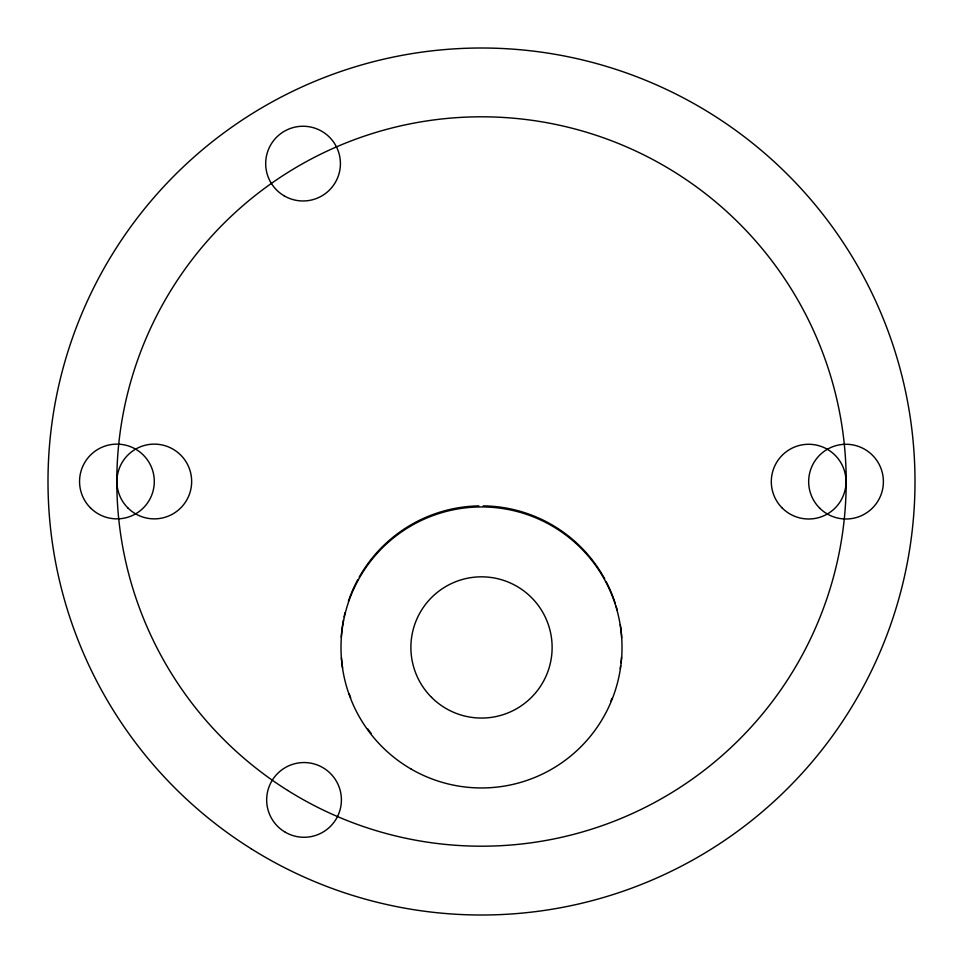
<?xml version="1.0" encoding="UTF-8"?>
<svg xmlns="http://www.w3.org/2000/svg" width="963" height="963" viewBox="0 0 963 963"><rect width="100%" height="100%" fill="white"/><g stroke="black" fill="none" stroke-linecap="round" stroke-linejoin="round"><path stroke-width="1.44" d="M621.568 657.007A140.514 140.514 0 0 1 621.003 662.845M620.629 665.734A140.514 140.514 0 0 1 620.208 668.623M611.986 698.404A140.514 140.514 0 0 1 610.879 701.1M371.14 733.409A140.514 140.514 0 0 1 367.625 728.762M350.713 697.85A140.514 140.514 0 0 1 349.172 693.733M342.623 668.045A140.514 140.514 0 0 1 341.42 657.885M341.251 637.229A140.514 140.514 0 0 1 343.49 619.799M344.068 616.922A140.514 140.514 0 0 1 345.067 612.6M348.389 601.249A140.514 140.514 0 0 1 357.755 579.75M359.187 577.162A140.514 140.514 0 0 1 478.792 505.888M483.233 505.876A140.514 140.514 0 0 1 604.74 578.956M606.136 581.568A140.514 140.514 0 0 1 615.176 603.199M616.055 606.016A140.514 140.514 0 0 1 617.259 610.289M620.292 624.722A140.514 140.514 0 0 1 621.713 637.807M287.684 790.43A364.7 364.7 0 0 0 845.959 494.886A364.7 364.7 0 0 0 310.868 159.184A364.7 364.7 0 0 0 287.684 790.43M251.114 848.716A433.494 433.494 0 0 0 914.706 497.414A433.494 433.494 0 0 0 278.68 98.382A433.494 433.494 0 0 0 251.114 848.716M782.233 508.055A37.376 37.376 0 0 0 844.756 491.311A37.376 37.376 0 0 0 798.989 445.544A37.376 37.376 0 0 0 782.233 508.055M819.597 508.055A37.376 37.376 0 0 0 882.12 491.311A37.376 37.376 0 0 0 836.353 445.544A37.376 37.376 0 0 0 819.597 508.055M127.862 507.922A37.376 37.376 0 0 0 190.385 491.178A37.376 37.376 0 0 0 144.619 445.4A37.376 37.376 0 0 0 127.862 507.922M90.498 507.922A37.376 37.376 0 0 0 153.021 491.178A37.376 37.376 0 0 0 107.254 445.4A37.376 37.376 0 0 0 90.498 507.922M285.349 832.273A37.376 37.376 0 0 0 341.408 799.904A37.376 37.376 0 0 0 285.349 767.547A37.376 37.376 0 0 0 285.349 832.273M284.362 195.971A37.376 37.376 0 0 0 340.421 163.602A37.376 37.376 0 0 0 284.362 131.245A37.376 37.376 0 0 0 284.362 195.971M431.568 697.381A70.624 70.624 0 0 0 549.717 665.722A70.624 70.624 0 0 0 463.227 579.232A70.624 70.624 0 0 0 431.568 697.381M411.249 769.136A140.514 140.514 0 0 0 622.014 647.449A140.514 140.514 0 0 0 411.249 525.762A140.514 140.514 0 0 0 411.249 769.136"/></g></svg>
